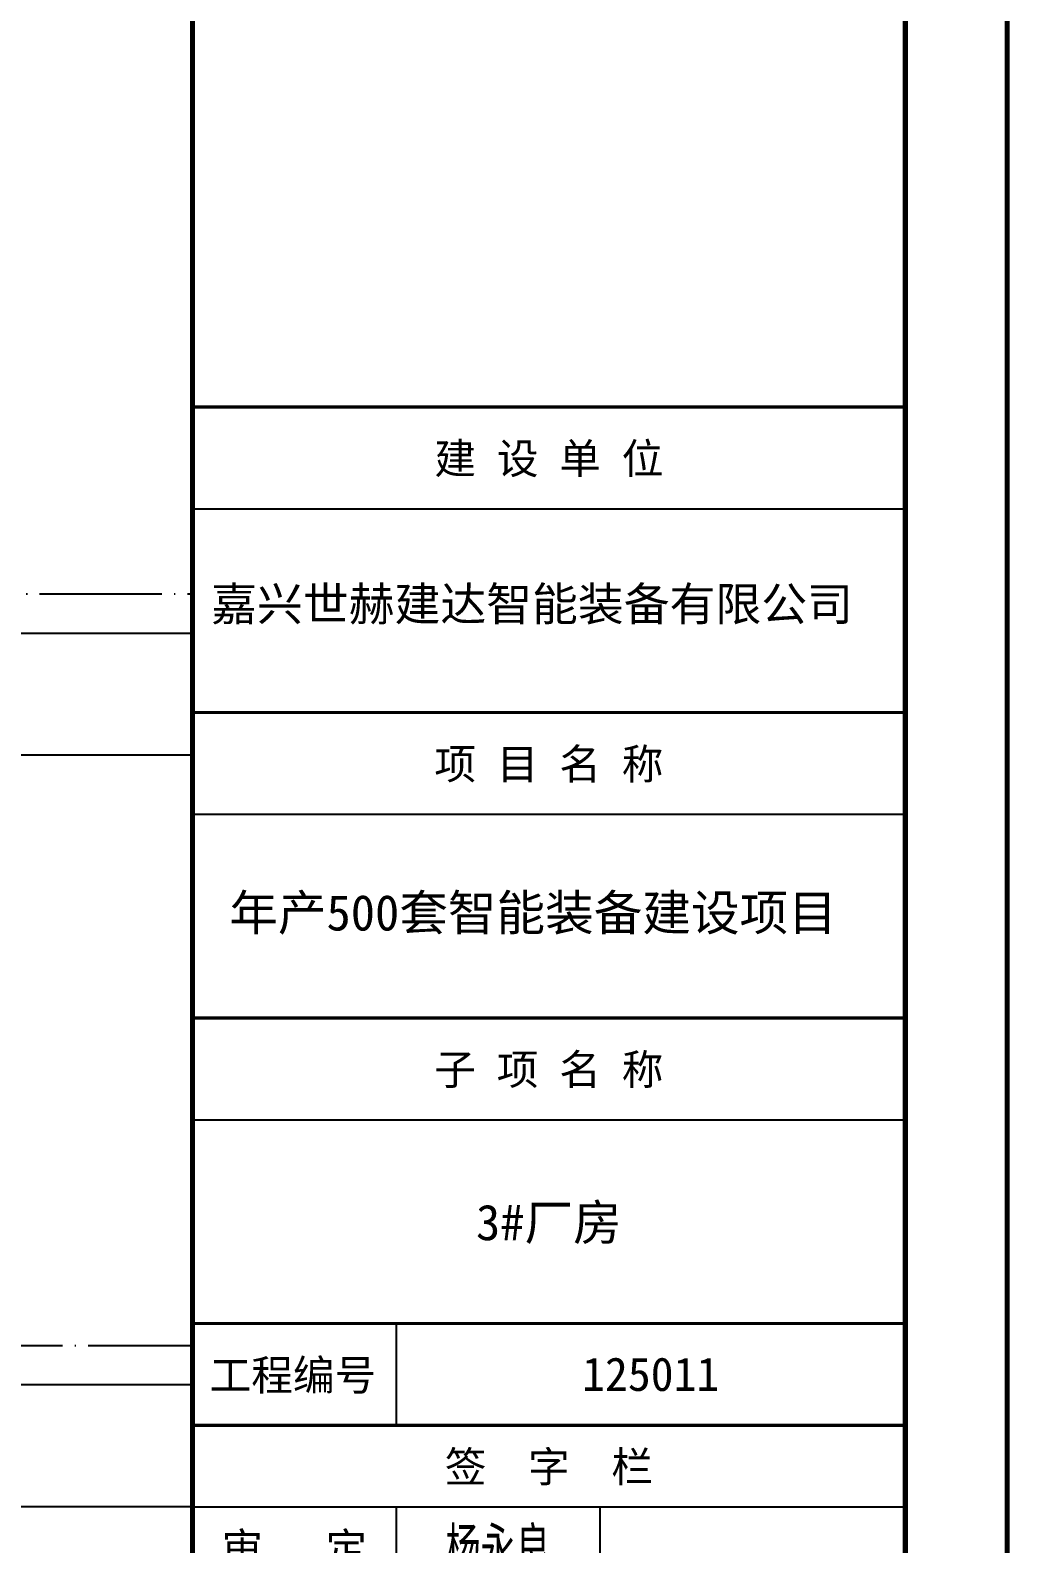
# Model space of a CAD drawing. Extents: x -4210259 to 293730, y -7499 to 868879.
# Drawn here: x -143346 to -138538, y 428639 to 436070 of the extents above; entities that cross this region are included whole.
import ezdxf
from ezdxf.enums import TextEntityAlignment as Align

# ---------------------------------------------------------------- set-up
doc = ezdxf.new("R2010")
doc.units = 0
doc.header["$LTSCALE"] = 1000
doc.header["$MEASUREMENT"] = 0
doc.linetypes.add('DOTE', pattern=[2.42, 2, -0.2, 0.02, -0.2])
doc.layers.get('Defpoints').update_dxf_attribs({"color": 210})
for name, color, linetype in [('0-cxFrame', 155, 'Continuous'), ('A-AXIS-DOTE', 14, 'DOTE'), ('A-CURTAIN', 134, 'Continuous'), ('qianming', 155, 'Continuous')]:
    doc.layers.add(name, color=color, linetype=linetype)
doc.layers.add('0-cxText', color=131, linetype='Continuous', lineweight=25)
doc.styles.add('BZHZ', font='bzxw', dxfattribs={"width": 0.8, "bigfont": 'bzhz'})
doc.styles.add('cx_biaoti', font='')
doc.styles.add('cx_tuming', font='')
doc.styles.add('cx_tuqian1', font='')
doc.styles.add('黑体', font='', dxfattribs={"height": 12})
doc.styles.get('cx_biaoti').set_extended_font_data('SimSun')
doc.styles.get('cx_tuming').set_extended_font_data('SimHei')
doc.styles.get('cx_tuqian1').set_extended_font_data('SimSun')
doc.styles.get('黑体').set_extended_font_data('SimHei')

# ---------------------------------------------------------------- blocks, each defined once
blk = doc.blocks.new('zjcx_lan_qianzi(Dragon)')
for p, q in [((-7000, 4800), (0, 4800)), ((-5000, 4800), (-5000, 0)), ((-3000, 4800), (-3000, 0)), ((-7000, 4000), (0, 4000)), ((-7000, 3200), (0, 3200)), ((-7000, 2400), (0, 2400)), ((-7000, 1600), (0, 1600)), ((-7000, 800), (0, 800))]:
    blk.add_line(p, q)
at = {"const_width": 30}
blk.add_lwpolyline([(-7000, 5600), (0, 5600)], dxfattribs=at)
blk.add_lwpolyline([(-7000, 5600), (0, 5600), (0, 0), (-7000, 0)], close=True, dxfattribs=at)
at = {"style": 'cx_biaoti'}
for s, p in [('签  字  栏', (-3500, 5200)), ('审   定', (-6000, 4400)), ('审   核', (-6000, 3600)), ('校   对', (-6000, 2800)), ('设   计', (-6000, 400))]:
    blk.add_text(s, height=300, dxfattribs=at).set_placement(p, align=Align.MIDDLE)
at = {"style": 'cx_biaoti', "width": 0.85}
for s, p in [('项目负责人', (-6000, 2000)), ('专业负责人', (-6000, 1200))]:
    blk.add_text(s, height=300, dxfattribs=at).set_placement(p, align=Align.MIDDLE)
blk = doc.blocks.new('T-签字(Dragon)')
at = {"layer": '0-cxFrame'}
blk.add_blockref('zjcx_lan_qianzi(Dragon)', (0, 0), dxfattribs=at)
at = {"layer": 'qianming', "style": 'BZHZ', "width": 0.8}
for s, p in [('杨永良', (-4000, 4400)), ('姚建中', (-4000, 3600)), ('富丽燕', (-4000, 2800)), ('宋月飞', (-4000, 2000)), ('姚明光', (-4000, 1200)), ('黄岩峰', (-4000, 400))]:
    blk.add_text(s, height=450, dxfattribs=at).set_placement(p, align=Align.MIDDLE)
blk = doc.blocks.new('zjcx_lan_xiangmu(Dragon)')
for p, q in [((-7000, 9000), (0, 9000)), ((-7000, 6000), (0, 6000)), ((-7000, 3000), (0, 3000)), ((-5000, 1000), (-5000, 0))]:
    blk.add_line(p, q)
at = {"const_width": 30}
for points in [[(-7000, 10000), (0, 10000)], [(-7000, 7000), (0, 7000)], [(-7000, 7000), (0, 7000)], [(-7000, 4000), (0, 4000)], [(-7000, 4000), (0, 4000)], [(-7000, 1000), (0, 1000)], [(-7000, 0), (0, 0)]]:
    blk.add_lwpolyline(points, dxfattribs=at)
blk.add_lwpolyline([(-7000, 10000), (0, 10000), (0, 0), (-7000, 0)], close=True)
at = {"style": 'cx_biaoti'}
for s, p in [('建 设 单 位', (-3500, 9500)), ('项 目 名 称', (-3500, 6500)), ('子 项 名 称', (-3500, 3500)), ('工程编号', (-6013, 500))]:
    blk.add_text(s, height=300, dxfattribs=at).set_placement(p, align=Align.MIDDLE)
blk = doc.blocks.new('T-项目(Dragon)')
blk.add_blockref('zjcx_lan_xiangmu(Dragon)', (0, 0))
at = {"color": 3, "style": 'cx_tuming'}
for s, height, p in [('嘉兴世赫建达智能装备有限公司', 330, (-6816, 7901)), ('年产500套智能装备建设项目 ', 350, (-6638, 4859))]:
    blk.add_text(s, height=height, dxfattribs=at).set_placement(p)
blk = doc.blocks.new('zjcx_T1(Dragon)')
at = {"layer": '0-cxFrame', "const_width": 50}
blk.add_lwpolyline([(-7000, 0), (0, 0), (0, 57400), (-7000, 57400)], close=True, dxfattribs=at)
at = {"layer": '0-cxFrame'}
for name, p in [('T-项目(Dragon)', (0, 15000)), ('T-签字(Dragon)', (0, 9400))]:
    blk.add_blockref(name, p, dxfattribs=at)
blk = doc.blocks.new('TK22.A1 L(Dragon)')
at = {"layer": '0-cxFrame', "color": 7, "const_width": 0.5}
blk.add_lwpolyline([(0, 0), (-841, 0), (-841, 594), (0, 594)], close=True, dxfattribs=at)
at = {"layer": '0-cxFrame', "const_width": 0.5}
for points in [[(-80, 10), (-821, 10), (-821, 584), (-80, 584)], [(-10, 10), (-80, 10), (-80, 584), (-10, 584)]]:
    blk.add_lwpolyline(points, close=True, dxfattribs=at)
at = {"layer": '0-cxFrame', "xscale": 0.01, "yscale": 0.01, "zscale": 0.01}
blk.add_blockref('zjcx_T1(Dragon)', (-10, 10), dxfattribs=at)
at = {"style": '黑体', "flags": 4}
blk.add_attdef('图幅', text='', height=3.3, dxfattribs=at).set_placement((-40, 3), align=Align.RIGHT)
at = {"layer": '0-cxText', "flags": 4}
for tag, height, style, p in [('建设单位', 3.5, 'cx_tuming', (-45, 240)), ('项目名称', 3.5, 'cx_tuming', (-45, 210)), ('子项名称', 3.5, 'cx_tuming', (-45, 180)), ('工程编号', 3.3, 'cx_tuqian1', (-35, 165)), ('图名1', 3.5, 'cx_tuming', (-45, 87)), ('图名2', 3.5, 'cx_tuming', (-45, 79)), ('图名3', 3.5, 'cx_tuming', (-45, 71)), ('出图日期', 3.3, 'cx_tuqian1', (-39, 60)), ('专业', 3.3, 'cx_tuqian1', (-55, 52)), ('版次', 3.3, 'cx_tuqian1', (-20, 44)), ('图号', 3.3, 'cx_tuqian1', (-55, 44))]:
    blk.add_attdef(tag, text='', height=height, dxfattribs=dict(at, style=style)).set_placement(p, align=Align.MIDDLE)
at = {"layer": 'Defpoints', "color": 6, "flags": 4}
for tag, height, style, p in [('tufu', 3.3, '黑体', (-12, 12)), ('dwfname', 4, 'cx_tuqian1', (-80, 3))]:
    blk.add_attdef(tag, text='', height=height, dxfattribs=dict(at, style=style)).set_placement(p, align=Align.RIGHT)

msp = doc.modelspace()

# ---------------------------------------------------------------- linework, layer by layer
at = {"layer": 'A-AXIS-DOTE', "linetype": 'DOTE', "ltscale": 0.3}
for p, q in [((-179600, 433302.7), (-142550, 433302.7)), ((-167020, 429612.7), (-142550, 429612.7))]:
    msp.add_line(p, q, dxfattribs=at)
at = {"layer": 'A-CURTAIN'}
for p, q in [((-179600, 433110.1), (-142550, 433110.1)), ((-142550, 432510.1), (-179600, 432510.1)), ((-167020, 429420.1), (-142550, 429420.1)), ((-142550, 428820.1), (-167020, 428820.1))]:
    msp.add_line(p, q, dxfattribs=at)

# ---------------------------------------------------------------- block references
at = {"layer": '0-cxFrame'}
ref = msp.add_blockref('TK22.A1 L(Dragon)', (-138550, 421220), dxfattribs=dict(at, xscale=50, yscale=50, zscale=50))
ref.add_attrib('子项名称', '3#厂房', dxfattribs={"layer": '0-cxText', "height": 175, "style": 'cx_tuming'}).set_placement((-140800, 430220), align=Align.MIDDLE)
ref.add_attrib('工程编号', '125011', dxfattribs={"layer": '0-cxText', "height": 165, "style": 'cx_tuqian1'}).set_placement((-140300, 429470), align=Align.MIDDLE)

doc.saveas('drawing.dxf')
